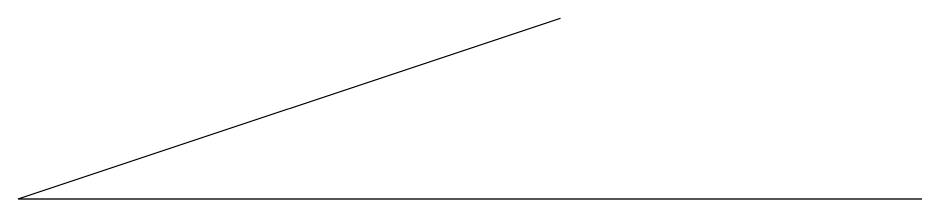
# Model space of a CAD drawing. Units: millimetres at full size, sheet at 1:100. Extents: x -15551 to 15061, y -3490 to 2633.
import ezdxf

# ---------------------------------------------------------------- set-up
doc = ezdxf.new("R2010")
doc.units = ezdxf.units.MM
doc.header["$LTSCALE"] = 100
doc.layers.add('0-0', color=7, linetype='Continuous')

msp = doc.modelspace()

# ---------------------------------------------------------------- linework, layer by layer
at = {"layer": '0-0'}
for q in [(2816.3, 2632.7), (15061.2, -3489.8)]:
    msp.add_line((-15551, -3489.8), q, dxfattribs=at)

doc.saveas('drawing.dxf')
